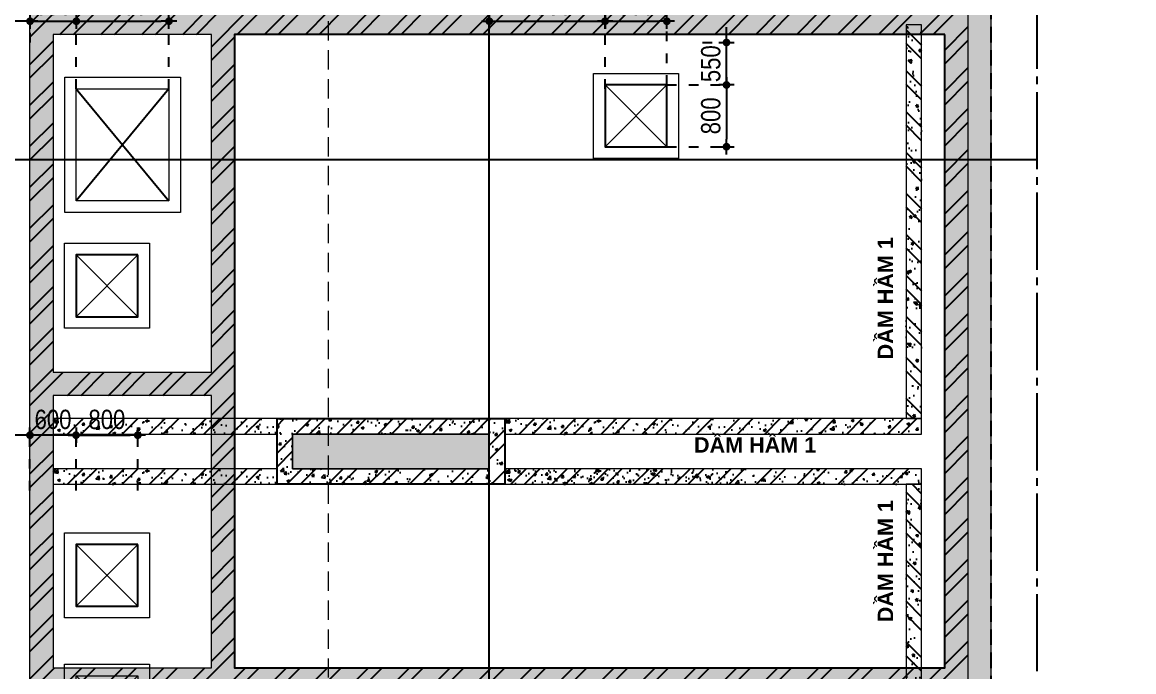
# Model space of a CAD drawing. Header units: millimetres. Extents: x -3021235 to -2791292, y 574414 to 656108.
# Drawn here: x -2932815 to -2918415, y 630133 to 638543 of the extents above; entities that cross this region are included whole.
import ezdxf
from ezdxf.enums import TextEntityAlignment as Align
from ezdxf.xclip import XClip

# ---------------------------------------------------------------- set-up
doc = ezdxf.new("R2010")
doc.units = ezdxf.units.MM
doc.header["$LTSCALE"] = 100
doc.header["$MEASUREMENT"] = 0
for name, pattern in [('$0$HIDDEN', [0.375, 0.25, -0.125]), ('A8-Chi tiet ramp doc$0$Grid Level$0$Center101', [13, 10, -1, 1, -1]), ('CHG_XX_Cot_Ham 1$0$MB_Luoi truc$0$HTT Hidden 21', [3, 2, -1]), ('CHG_XX_Luoi truc$0$MB_Luoi truc$0$Center101', [13, 10, -1, 1, -1]), ('HIDDEN5', [2.8375, 1.25, -1.5875])]:
    doc.linetypes.add(name, pattern=pattern)
doc.layers.get('0').update_dxf_attribs({"lineweight": 9})
doc.layers.get('Defpoints').update_dxf_attribs({"color": 254, "lineweight": 0})
for name, color, linetype, lineweight in [("'S_General_Dim_1", 1, 'Continuous', 18), ('CHG_XX_Cot_Ham 1$0$Ap0302_PC', 150, 'Continuous', 9), ('CHG_XX_Cot_Ham 1$0$Ap0302_PC @ 1', 150, 'Continuous', 9), ('CHG_XX_Cot_Ham 1$0$Ap0302_PC @ 150', 150, 'Continuous', 9), ('CHG_XX_Cot_Ham 1$0$Ap0311_H', 8, 'Continuous', 15), ('CHG_XX_Cot_Ham 1$0$NS-DuongBao', 3, 'Continuous', 18), ('CHG_XX_Cot_Ham 1$0$Start hatch', 8, 'Continuous', 25), ('CHG_XX_Cot_Ham 1$0$Start net bao', 3, 'Continuous', 18), ('CHG_XX_Damsan_Ham 1$0$DBAO', 3, 'Continuous', 13), ('CHG_XX_Damsan_Ham 1$0$DGIONG', 4, 'Continuous', 13), ('CHG_XX_Damsan_Ham 1$0$Start hatch', 8, 'Continuous', 25), ('CHG_XX_Damsan_Ham 1$0$Start net bao', 3, 'Continuous', 18), ('Ghi chu ban ve', 3, 'Continuous', 20), ('S_Concrete_Cont_2 Normal', 2, 'Continuous', 13)]:
    doc.layers.add(name, color=color, linetype=linetype, lineweight=lineweight)
for name, color, linetype in [('A8-Chi tiet ramp doc$0$Grid Level$0$Podium Grid Line', 251, 'A8-Chi tiet ramp doc$0$Grid Level$0$Center101'), ('CHG_XX_Cot_Ham 1$0$MB Ham 2$0$Concrete Line', 6, 'Continuous'), ('CHG_XX_Cot_Ham 1$0$MB_Cot ham$0$Concrete Line', 6, 'Continuous'), ('CHG_XX_Cot_Ham 1$0$mb_cot tang 1-3$0$Concrete Line', 6, 'Continuous'), ('CHG_XX_Luoi truc$0$Grid', 34, 'Continuous'), ('CHG_XX_Luoi truc$0$Grid Line', 251, 'CHG_XX_Luoi truc$0$MB_Luoi truc$0$Center101'), ('Dim', 14, 'Continuous'), ('Ky hieu Truc', 1, 'Continuous')]:
    doc.layers.add(name, color=color, linetype=linetype)
doc.styles.add('$0$Title Block Bold', font='VHELVEB_0.TTF')
doc.styles.add('ARIAL', font='ARIALN.TTF')
doc.styles.add('ArialB', font='arialbd.ttf')
doc.styles.add('CHG_XX_Luoi truc$0$MB_Luoi truc$0$Grid A-F$0$VNI-HelveCB', font='VHELVCB_0.TTF')
doc.dimstyles.new('RHE_100', dxfattribs={"dimscale": 100, "dimtxt": 2.5, "dimasz": 1, "dimexe": 0, "dimexo": 0, "dimgap": 0.75, "dimtad": 1, "dimdec": 0, "dimrnd": 10, "dimzin": 9, "dimdsep": 46, "dimtxsty": 'ARIAL', "dimblk1": 'DIMDOT', "dimblk2": 'DIMDOT', "dimsah": 1, "dimcen": 2, "dimdle": 3, "dimclre": 8, "dimclrt": 2, "dimadec": 0, "dimazin": 0, "dimtfac": 1, "dimtdec": 0, "dimtix": 1, "dimtmove": 2, "dimatfit": 3, "dimldrblk": 'DIMPIJL', "dimfxl": 1, "dimtvp": 1.8, "dimtolj": 1, "dimtzin": 0, "dimarcsym": 0})

# ---------------------------------------------------------------- blocks, each defined once
blk = doc.blocks.new('*U1206')
at = {"layer": 'CHG_XX_Luoi truc$0$Grid Line'}
blk.add_line((0, 0), (0, 608), dxfattribs=at)
at = {"layer": 'CHG_XX_Luoi truc$0$Grid', "lineweight": -2, "style": 'CHG_XX_Luoi truc$0$MB_Luoi truc$0$Grid A-F$0$VNI-HelveCB'}
for tag, p in [('GRIDSUB', (0, 617)), ('GRID', (0, -9))]:
    blk.add_attdef(tag, text='', height=5, dxfattribs=at).set_placement(p, align=Align.MIDDLE)
blk = doc.blocks.new('*U1208')
at = {"layer": 'CHG_XX_Luoi truc$0$Grid Line'}
blk.add_line((0, 0), (0, 438), dxfattribs=at)
at = {"layer": 'CHG_XX_Luoi truc$0$Grid', "lineweight": -2, "style": 'CHG_XX_Luoi truc$0$MB_Luoi truc$0$Grid A-F$0$VNI-HelveCB'}
for tag, p in [('GRIDSUB', (0, 447)), ('GRID', (0, -9))]:
    blk.add_attdef(tag, text='', height=5, dxfattribs=at).set_placement(p, align=Align.MIDDLE)
blk = doc.blocks.new('CHG_XX_Luoi truc')
at = {"layer": 'CHG_XX_Luoi truc$0$Grid', "xscale": 300, "yscale": 300, "zscale": 300}
blk.add_blockref('*U1206', (99550, -12747), dxfattribs=at)
at = {"layer": 'CHG_XX_Luoi truc$0$Grid', "xscale": 300.0000000000013, "yscale": 300.0000000000013, "zscale": 300.0000000000013, "rotation": 90}
blk.add_blockref('*U1208', (110703, 125550), dxfattribs=at)
blk = doc.blocks.new('*U1418')
at = {"layer": 'CHG_XX_Cot_Ham 1$0$Ap0302_PC @ 1'}
h = blk.add_hatch(color=256, dxfattribs=at)
h.dxf.hatch_style = 1
h.paths.add_polyline_path([(450, 0), (0, 0), (0, -2550), (450, -2550)])
at = {"layer": 'CHG_XX_Cot_Ham 1$0$Ap0302_PC @ 150'}
h = blk.add_hatch(color=256, dxfattribs=at)
h.dxf.hatch_style = 1
h.paths.add_polyline_path([(450, 0), (0, 0), (0, -2550), (450, -2550)])
blk = doc.blocks.new('CHG_XX_Cot_Ham 1$0$Block A_C450x2250')
at = {"layer": 'CHG_XX_Cot_Ham 1$0$Ap0302_PC'}
blk.add_lwpolyline([(450, -2550), (0, -2550), (0, 0), (450, 0)], close=True, dxfattribs=at)
blk.add_blockref('*U1418', (0, 0), dxfattribs=at)
blk = doc.blocks.new('CHG_XX_Cot_Ham 1')
at = {"layer": 'CHG_XX_Cot_Ham 1$0$Ap0311_H'}
h = blk.add_hatch(color=256, dxfattribs=at)
h.dxf.hatch_style = 1
h.paths.add_polyline_path([(99639.2, 163400), (-10900, 163400), (-10900, 85450), (-300, 85450), (-300, 84050), (32350, 84050), (32350, -9000), (103575.5, -9000), (106050, -6022), (106050, 158254.3)])
h.paths.add_polyline_path([(99533.7, 163100), (105750, 158110.4), (105750, 90450), (105650, 90450), (105650, 90450), (105750, 90450), (105750, 13850), (105750, 13825.9), (105750, -5913.6), (103434.7, -8700), (93600, -8700), (32650, -8700), (32650, 84350), (0, 84350), (0, 85750), (-10600, 85750), (-10600, 163100), (93600, 163100)], flags=16)
at = {"layer": 'CHG_XX_Cot_Ham 1$0$Start hatch'}
h = blk.add_hatch(dxfattribs=at)
h.set_pattern_fill('AR-CONC', color=256, scale=50)
h.set_pattern_definition([(50, (-50, -50), (358.6301, -31.37607), [37.5, -412.5]), (355, (-50, -50), (-69.3757, 376.0961), [30, -330]), (100.45144, (-20.1, -52.6), (289.2544, 344.72), [31.8701, -350.57106]), (46.1842, (-50, 50), (533.6207, -82.7596), [56.25, -618.75]), (96.63564, (-5.53, 43.1), (467.331, 487.0593), [47.8052, -525.8569]), (351.18416, (-50, 50), (467.331, 487.0593), [45, -495]), (21, (3e-06, 25), (298.4535, -201.30945), [37.5, -412.5]), (326, (3e-06, 25), (121.6577, 362.575), [30, -330]), (71.45144, (24.87, 8.22), (420.1112, 161.2656), [31.8701, -350.57106]), (37.5, (-50, -50), (6.07993, 166.44693), [0, -326, 0, -335, 0, -331.25]), (7.5, (-50, -50), (131.53477, 197.20586), [0, -191, 0, -318.5, 0, -126.25]), (327.5, (-161.5, -50), (266.91122, -11.27744), [0, -125, 0, -390, 0, -517.5]), (317.5, (-211.5, -50), (291.5931, 50.0525), [0, -162.5, 0, -259, 0, -367.5])])
h.paths.add_polyline_path([(105750, 127475.9), (93600, 127475), (93600, 76300), (105750.8, 76300)])
h.paths.add_polyline_path([(93900, 107200), (93900, 112700), (105450.8, 112700), (105450.8, 107200)], flags=16)
h.paths.add_polyline_path([(101300.8, 106900), (101300.8, 99800), (93900, 99800), (93900, 106900)], flags=16)
h.paths.add_polyline_path([(93900, 113000), (93900, 118675), (105450.8, 118675), (105450.8, 113000)], flags=16)
h.paths.add_polyline_path([(101600.8, 106900), (105450.8, 106900), (105450.8, 92450), (93900, 92450), (93900, 99500), (101600.8, 99500)], flags=16)
h.paths.add_polyline_path([(93900, 118975), (93900, 122500), (95950, 122500), (95950, 118975)], flags=16)
h.paths.add_polyline_path([(96250, 118975), (96250, 127175), (105450.8, 127175), (105450.8, 118975)], flags=16)
h.paths.add_polyline_path([(100150.8, 92150), (100150.8, 87350), (93900, 87350), (93900, 92150)], flags=16)
h.paths.add_polyline_path([(93900, 122800), (93900, 127175), (95950, 127175), (95950, 122800)], flags=16)
h.paths.add_polyline_path([(100450.8, 92150), (105450.8, 92150), (105450.8, 81950), (100450.8, 81950)], flags=16)
h.paths.add_polyline_path([(100150.8, 87050), (100150.8, 81950), (93900, 81950), (93900, 87050)], flags=16)
h.paths.add_polyline_path([(105450.8, 81650), (105450.8, 76600), (93900, 76600), (93900, 81650)], flags=16)
h = blk.add_hatch(dxfattribs=at)
h.set_pattern_fill('ANSI32', color=256, scale=1000, style=0)
h.paths.add_polyline_path([(93600, 76300), (105750.8, 76300), (105750.8, 127475), (93600, 127475)])
h.paths.add_polyline_path([(93900, 107200), (93900, 112700), (105450.8, 112700), (105450.8, 107200)], flags=16)
h.paths.add_polyline_path([(101300.8, 106900), (101300.8, 99800), (93900, 99800), (93900, 106900)], flags=16)
h.paths.add_polyline_path([(93900, 113000), (93900, 118675), (105450.8, 118675), (105450.8, 113000)], flags=16)
h.paths.add_polyline_path([(101600.8, 106900), (105450.8, 106900), (105450.8, 92450), (93900, 92450), (93900, 99500), (101600.8, 99500)], flags=16)
h.paths.add_polyline_path([(93900, 118975), (93900, 122500), (95950, 122500), (95950, 118975)], flags=16)
h.paths.add_polyline_path([(96250, 118975), (96250, 127175), (105450.8, 127175), (105450.8, 118975)], flags=16)
h.paths.add_polyline_path([(100150.8, 92150), (100150.8, 87350), (93900, 87350), (93900, 92150)], flags=16)
h.paths.add_polyline_path([(93900, 122800), (93900, 127175), (95950, 127175), (95950, 122800)], flags=16)
h.paths.add_polyline_path([(100450.8, 92150), (105450.8, 92150), (105450.8, 81950), (100450.8, 81950)], flags=16)
h.paths.add_polyline_path([(100150.8, 87050), (100150.8, 81950), (93900, 81950), (93900, 87050)], flags=16)
h.paths.add_polyline_path([(105450.8, 81650), (105450.8, 76600), (93900, 76600), (93900, 81650)], flags=16)
h = blk.add_hatch(dxfattribs=at)
h.set_pattern_fill('AR-CONC', color=256, scale=50)
h.set_pattern_definition([(50, (-2213768.6, 588216.82), (358.63009, -31.376067), [37.5, -412.5]), (355, (-2213768.6, 588216.82), (-69.375667, 376.096067), [30, -330]), (100.451444, (-2213738.7, 588214.2), (289.254423, 344.719995), [31.870096, -350.571056]), (46.1842, (-2213768.6, 588316.8), (533.620665, -82.75964), [56.25, -618.75]), (96.635635, (-2213724.1, 588309.9), (467.33097, 487.0593), [47.80517, -525.85688]), (351.184164, (-2213768.6, 588316.8), (467.33097, 487.0593), [45, -495]), (21, (-2213718.6, 588291.82), (298.453526, -201.309445), [37.5, -412.5]), (326, (-2213718.6, 588291.82), (121.657666, 362.57502), [30, -330]), (71.451445, (-2213693.72, 588275.05), (420.11119, 161.265576), [31.870095, -350.571056]), (37.5, (-2213768.59, 588216.82), (6.079928, 166.446927), [0, -326, 0, -335, 0, -331.25]), (7.5, (-2213768.59, 588216.82), (131.534769, 197.205856), [0, -191, 0, -318.5, 0, -126.25]), (327.5, (-2213880.09, 588216.82), (266.911218, -11.277436), [0, -125, 0, -390, 0, -517.5]), (317.5, (-2213930.1, 588216.82), (291.593085, 50.052491), [0, -162.5, 0, -259, 0, -367.5])])
h.paths.add_polyline_path([(96800.8, 121350), (99750.8, 121350), (99750.8, 122200), (96800.8, 122200)])
h.paths.add_polyline_path([(97000.8, 121550), (99550.8, 121550), (99550.8, 122000), (97000.8, 122000)], flags=16)
h = blk.add_hatch(dxfattribs=at)
h.set_pattern_fill('ANSI32,_O', color=256, scale=1000)
h.set_pattern_definition([(45, (-2213768.6, 588216.82), (-265.16504, 265.16504), []), (45, (-2213591.8, 588216.82), (-265.16504, 265.16504), [])])
h.paths.add_polyline_path([(96800.8, 121350), (99750.8, 121350), (99750.8, 122200), (96800.8, 122200)])
h.paths.add_polyline_path([(97000.8, 121550), (99550.8, 121550), (99550.8, 122000), (97000.8, 122000)], flags=16)
at = {"layer": 'CHG_XX_Cot_Ham 1$0$Ap0302_PC'}
blk.add_lwpolyline([(32350, 84050), (-300, 84050), (-300, 85450), (-10900, 85450), (-10900, 163400), (99639.2, 163400), (106050, 158254.3), (106050, -6022), (103575.5, -9000), (32350, -9000)], close=True, dxfattribs=at)
at = {"layer": 'CHG_XX_Cot_Ham 1$0$MB Ham 2$0$Concrete Line'}
for points in [[(105450.8, 127175), (96250, 127175), (96250, 118975), (105450.8, 118975)], [(96800.8, 122200), (99750.8, 122200), (99750.8, 121350), (96800.8, 121350)]]:
    blk.add_lwpolyline(points, close=True, dxfattribs=at)
at = {"layer": 'CHG_XX_Cot_Ham 1$0$MB_Cot ham$0$Concrete Line', "linetype": 'CHG_XX_Cot_Ham 1$0$MB_Luoi truc$0$HTT Hidden 21'}
blk.add_lwpolyline([(99639.2, 163400), (106050, 158254.3), (106050, -6022), (103575.5, -9000), (32350, -9000), (32350, 84050), (-300, 84050), (-300, 85450), (-10900, 85450), (-10900, 163400)], close=True, dxfattribs=at)
at = {"layer": 'CHG_XX_Cot_Ham 1$0$NS-DuongBao'}
for points in [[(93600, 127475), (105750.8, 127475), (105750.8, 76300), (93600, 76300)], [(95950, 127175), (93900, 127175), (93900, 122800), (95950, 122800)], [(96250, 127175), (105450.8, 127175), (105450.8, 118975), (96250, 118975)], [(95950, 122500), (93900, 122500), (93900, 118975), (95950, 118975)], [(96800.8, 122200), (99750.8, 122200), (99750.8, 121350), (96800.8, 121350)], [(99550.8, 121550), (97000.8, 121550), (97000.8, 122000), (99550.8, 122000)]]:
    blk.add_lwpolyline(points, close=True, dxfattribs=at)
at = {"layer": 'CHG_XX_Cot_Ham 1$0$Start net bao', "color": 1}
for points in [[(96800.8, 121350), (99750.8, 121350), (99750.8, 122200), (96800.8, 122200)], [(97000.8, 122000), (99550.8, 122000), (99550.8, 121550), (97000.8, 121550)]]:
    blk.add_lwpolyline(points, close=True, dxfattribs=at)
at = {"layer": 'CHG_XX_Cot_Ham 1$0$Ap0302_PC', "xscale": -1, "rotation": 90}
blk.add_blockref('CHG_XX_Cot_Ham 1$0$Block A_C450x2250', (97000, 122000), dxfattribs=at)
at = {"layer": 'CHG_XX_Cot_Ham 1$0$mb_cot tang 1-3$0$Concrete Line'}
blk.add_blockref('CHG_XX_Luoi truc', (0, 0), dxfattribs=at)
blk = doc.blocks.new('CHG_XX_Damsan_Ham 1', base_point=(3089256, -609981))
at = {"layer": 'CHG_XX_Damsan_Ham 1$0$Start hatch'}
h = blk.add_hatch(dxfattribs=at)
h.set_pattern_fill('AR-CONC', color=256, scale=50, angle=90)
h.set_pattern_definition([(140, (117500.84, 23700.23), (31.3761, 358.6301), [37.5, -412.5]), (85, (117500.84, 23700.23), (-376.0961, -69.3757), [30, -330]), (190.45144, (117503.46, 23730.12), (-344.72, 289.2544), [31.8701, -350.571]), (136.1842, (117400.84, 23700.23), (82.7596, 533.6207), [56.25, -618.75]), (186.63564, (117407.74, 23744.7), (-487.0593, 467.331), [47.8052, -525.857]), (81.18416, (117400.84, 23700.23), (-487.0593, 467.331), [45, -495]), (111, (117425.84, 23750.23), (201.30945, 298.4535), [37.5, -412.5]), (56, (117425.84, 23750.23), (-362.575, 121.6577), [30, -330]), (161.45144, (117442.62, 23775.1), (-161.2656, 420.1112), [31.8701, -350.571]), (127.5, (117500.84, 23700.23), (-166.44693, 6.07993), [0, -326, 0, -335, 0, -331.25]), (97.5, (117500.84, 23700.23), (-197.20586, 131.53477), [0, -191, 0, -318.5, 0, -126.25]), (57.5, (117500.84, 23588.73), (11.27744, 266.91122), [0, -125, 0, -390, 0, -517.5]), (47.5, (117500.84, 23538.73), (-50.0525, 291.5931), [0, -162.5, 0, -259, 0, -367.5])])
h.paths.add_polyline_path([(105151, 122200), (105150, 127300), (104951, 127300), (104951, 122200)])
h = blk.add_hatch(dxfattribs=at)
h.set_pattern_fill('ANSI32', color=256, scale=1000, angle=90, style=0)
h.set_pattern_definition([(135, (117968.72, 23605), (-265.165, -265.165), []), (135, (117968.72, 23781.8), (-265.165, -265.165), [])])
h.paths.add_polyline_path([(105151, 122200), (105150, 127300), (104951, 127300), (104951, 122200)])
h = blk.add_hatch(dxfattribs=at)
h.set_pattern_fill('ANSI32', color=256, scale=1000, style=0)
h.set_pattern_definition([(45, (-94.4, 109182.12), (-265.165, 265.165), []), (45, (82.4, 109182.12), (-265.165, 265.165), [])])
h.paths.add_polyline_path([(93901, 122000), (96706, 122003), (96706, 122203), (93901, 122200)])
h = blk.add_hatch(dxfattribs=at)
h.set_pattern_fill('AR-CONC', color=256, scale=50)
h.set_pattern_definition([(50, (0.84, 109650), (358.6301, -31.3761), [37.5, -412.5]), (355, (0.84, 109650), (-69.3757, 376.096), [30, -330]), (100.45144, (30.73, 109647.4), (289.2544, 344.72), [31.8701, -350.571]), (46.1842, (0.84, 109750), (533.6207, -82.7596), [56.25, -618.75]), (96.63564, (45.3, 109743.1), (467.331, 487.0593), [47.8052, -525.857]), (351.18416, (0.84, 109750), (467.331, 487.0593), [45, -495]), (21, (50.84, 109725), (298.4535, -201.30945), [37.5, -412.5]), (326, (50.84, 109725), (121.6577, 362.575), [30, -330]), (71.45144, (75.7, 109708.22), (420.1112, 161.2656), [31.8701, -350.571]), (37.5, (0.84, 109650), (6.07993, 166.44693), [0, -326, 0, -335, 0, -331.25]), (7.5, (0.84, 109650), (131.53477, 197.20586), [0, -191, 0, -318.5, 0, -126.25]), (327.5, (-110.66, 109650), (266.91122, -11.27744), [0, -125, 0, -390, 0, -517.5]), (317.5, (-160.66, 109650), (291.5931, 50.0525), [0, -162.5, 0, -259, 0, -367.5])])
h.paths.add_polyline_path([(93901, 122000), (96802, 122000), (96802, 122200), (93901, 122200)])
h = blk.add_hatch(dxfattribs=at)
h.set_pattern_fill('AR-CONC', color=256, scale=50)
h.set_pattern_definition([(50, (5851.08, 109649.83), (358.6301, -31.3761), [37.5, -412.5]), (355, (5851.08, 109649.83), (-69.3757, 376.096), [30, -330]), (100.45144, (5880.96, 109647.2), (289.2544, 344.72), [31.8701, -350.571]), (46.1842, (5851.1, 109749.83), (533.6207, -82.7596), [56.25, -618.75]), (96.63564, (5895.55, 109742.93), (467.331, 487.0593), [47.8052, -525.857]), (351.18416, (5851.1, 109749.83), (467.331, 487.0593), [45, -495]), (21, (5901.08, 109724.83), (298.4535, -201.30945), [37.5, -412.5]), (326, (5901.08, 109724.83), (121.6577, 362.575), [30, -330]), (71.45144, (5925.95, 109708.05), (420.1112, 161.2656), [31.8701, -350.571]), (37.5, (5851.08, 109649.83), (6.07993, 166.44693), [0, -326, 0, -335, 0, -331.25]), (7.5, (5851.08, 109649.83), (131.53477, 197.20586), [0, -191, 0, -318.5, 0, -126.25]), (327.5, (5739.58, 109649.83), (266.91122, -11.27744), [0, -125, 0, -390, 0, -517.5]), (317.5, (5689.58, 109649.83), (291.5931, 50.0525), [0, -162.5, 0, -259, 0, -367.5])])
h.paths.add_polyline_path([(99751, 122000), (105151, 122000), (105151, 122200), (99751, 122200)])
h = blk.add_hatch(dxfattribs=at)
h.set_pattern_fill('ANSI32', color=256, scale=1000, style=0)
h.set_pattern_definition([(45, (5755.85, 109181.95), (-265.165, 265.165), []), (45, (5932.63, 109181.95), (-265.165, 265.165), [])])
h.paths.add_polyline_path([(99751, 122000), (105151, 122000), (105151, 122200), (99751, 122200)])
h = blk.add_hatch(dxfattribs=at)
h.set_pattern_fill('ANSI32', color=256, scale=1000, style=0)
h.set_pattern_definition([(45, (-94.4, 108532.12), (-265.165, 265.165), []), (45, (82.4, 108532.12), (-265.165, 265.165), [])])
h.paths.add_polyline_path([(93901, 121350), (96706, 121353), (96706, 121553), (93901, 121550)])
h = blk.add_hatch(dxfattribs=at)
h.set_pattern_fill('AR-CONC', color=256, scale=50)
h.set_pattern_definition([(50, (0.84, 109000), (358.6301, -31.3761), [37.5, -412.5]), (355, (0.84, 109000), (-69.3757, 376.096), [30, -330]), (100.45144, (30.73, 108997.4), (289.2544, 344.72), [31.8701, -350.571]), (46.1842, (0.84, 109100), (533.6207, -82.7596), [56.25, -618.75]), (96.63564, (45.3, 109093.1), (467.331, 487.0593), [47.8052, -525.857]), (351.18416, (0.84, 109100), (467.331, 487.0593), [45, -495]), (21, (50.84, 109075), (298.4535, -201.30945), [37.5, -412.5]), (326, (50.84, 109075), (121.6577, 362.575), [30, -330]), (71.45144, (75.7, 109058.22), (420.1112, 161.2656), [31.8701, -350.571]), (37.5, (0.84, 109000), (6.07993, 166.44693), [0, -326, 0, -335, 0, -331.25]), (7.5, (0.84, 109000), (131.53477, 197.20586), [0, -191, 0, -318.5, 0, -126.25]), (327.5, (-110.66, 109000), (266.91122, -11.27744), [0, -125, 0, -390, 0, -517.5]), (317.5, (-160.66, 109000), (291.5931, 50.0525), [0, -162.5, 0, -259, 0, -367.5])])
h.paths.add_polyline_path([(93901, 121350), (96802, 121350), (96802, 121550), (93901, 121550)])
h = blk.add_hatch(dxfattribs=at)
h.set_pattern_fill('AR-CONC', color=256, scale=50)
h.set_pattern_definition([(50, (5851.08, 108999.83), (358.6301, -31.3761), [37.5, -412.5]), (355, (5851.08, 108999.83), (-69.3757, 376.096), [30, -330]), (100.45144, (5880.96, 108997.2), (289.2544, 344.72), [31.8701, -350.571]), (46.1842, (5851.1, 109099.83), (533.6207, -82.7596), [56.25, -618.75]), (96.63564, (5895.55, 109092.93), (467.331, 487.0593), [47.8052, -525.857]), (351.18416, (5851.1, 109099.83), (467.331, 487.0593), [45, -495]), (21, (5901.08, 109074.83), (298.4535, -201.30945), [37.5, -412.5]), (326, (5901.08, 109074.83), (121.6577, 362.575), [30, -330]), (71.45144, (5925.95, 109058.05), (420.1112, 161.2656), [31.8701, -350.571]), (37.5, (5851.08, 108999.83), (6.07993, 166.44693), [0, -326, 0, -335, 0, -331.25]), (7.5, (5851.08, 108999.83), (131.53477, 197.20586), [0, -191, 0, -318.5, 0, -126.25]), (327.5, (5739.58, 108999.83), (266.91122, -11.27744), [0, -125, 0, -390, 0, -517.5]), (317.5, (5689.58, 108999.83), (291.5931, 50.0525), [0, -162.5, 0, -259, 0, -367.5])])
h.paths.add_polyline_path([(99751, 121350), (102652, 121350), (102652, 121550), (99751, 121550)])
h = blk.add_hatch(dxfattribs=at)
h.set_pattern_fill('AR-CONC', color=256, scale=50)
h.set_pattern_definition([(50, (0, 0), (358.6301, -31.37607), [37.5, -412.5]), (355, (0, 0), (-69.3757, 376.0961), [30, -330]), (100.45144, (29.9, -2.6), (289.2544, 344.72), [31.8701, -350.57106]), (46.1842, (0, 100), (533.6207, -82.7596), [56.25, -618.75]), (96.63564, (44.47, 93.1), (467.331, 487.0593), [47.8052, -525.8569]), (351.18416, (0, 100), (467.331, 487.0593), [45, -495]), (21, (50, 75), (298.4535, -201.30945), [37.5, -412.5]), (326, (50, 75), (121.6577, 362.575), [30, -330]), (71.45144, (74.87, 58.22), (420.1112, 161.2656), [31.8701, -350.57106]), (37.5, (0, 0), (6.07993, 166.44693), [0, -326, 0, -335, 0, -331.25]), (7.5, (0, 0), (131.53477, 197.20586), [0, -191, 0, -318.5, 0, -126.25]), (327.5, (-111.5, 0), (266.91122, -11.27744), [0, -125, 0, -390, 0, -517.5]), (317.5, (-161.5, 0), (291.5931, 50.0525), [0, -162.5, 0, -259, 0, -367.5])])
h.paths.add_polyline_path([(99751, 121350), (105151, 121350), (105151, 121550), (99751, 121550)])
h = blk.add_hatch(dxfattribs=at)
h.set_pattern_fill('ANSI32', color=256, scale=1000, style=0)
h.paths.add_polyline_path([(99751, 121350), (105151, 121350), (105151, 121550), (99751, 121550)])
h = blk.add_hatch(dxfattribs=at)
h.set_pattern_fill('AR-CONC', color=256, scale=50, angle=90)
h.set_pattern_definition([(140, (0, 0), (31.37607, 358.6301), [37.5, -412.5]), (85, (0, 0), (-376.0961, -69.3757), [30, -330]), (190.45144, (2.6, 29.9), (-344.72, 289.2544), [31.8701, -350.57106]), (136.1842, (-100, 6e-15), (82.7596, 533.6207), [56.25, -618.75]), (186.63564, (-93.1, 44.47), (-487.0593, 467.331), [47.8052, -525.8569]), (81.18416, (-100, 6e-15), (-487.0593, 467.331), [45, -495]), (111, (-75, 50), (201.30945, 298.4535), [37.5, -412.5]), (56, (-75, 50), (-362.575, 121.6577), [30, -330]), (161.45144, (-58.22, 74.87), (-161.2656, 420.1112), [31.8701, -350.57106]), (127.5, (0, 0), (-166.44693, 6.07993), [0, -326, 0, -335, 0, -331.25]), (97.5, (0, 0), (-197.20586, 131.53477), [0, -191, 0, -318.5, 0, -126.25]), (57.5, (-7e-15, -111.5), (11.27744, 266.91122), [0, -125, 0, -390, 0, -517.5]), (47.5, (-1e-14, -161.5), (-50.0525, 291.5931), [0, -162.5, 0, -259, 0, -367.5])])
h.paths.add_polyline_path([(105150, 118750), (105151, 121350), (104951, 121350), (104951, 118750)])
h = blk.add_hatch(dxfattribs=at)
h.set_pattern_fill('ANSI32', color=256, scale=1000, angle=90, style=0)
h.paths.add_polyline_path([(105150, 118750), (105151, 121350), (104951, 121350), (104951, 118750)])
at = {"layer": 'CHG_XX_Damsan_Ham 1$0$DBAO'}
blk.add_lwpolyline([(-10900, 85450), (-10900, 163400), (99639, 163400), (106050, 158250), (106050, -6022), (103576, -9000), (32350, -9000), (32350, 84050), (-300, 84050), (-300, 85450), (-10900, 85450)], dxfattribs=at)
at = {"layer": 'CHG_XX_Damsan_Ham 1$0$Start net bao', "color": 1}
for points in [[(105151, 122200), (105150, 127300), (104951, 127300), (104951, 122200)], [(93901, 122000), (96802, 122000), (96802, 122200), (93901, 122200)], [(99751, 122000), (105151, 122000), (105151, 122200), (99751, 122200)], [(93901, 121350), (96802, 121350), (96802, 121550), (93901, 121550)], [(99751, 121350), (105151, 121350), (105151, 121550), (99751, 121550)], [(105150, 118750), (105151, 121350), (104951, 121350), (104951, 118750)]]:
    blk.add_lwpolyline(points, close=True, dxfattribs=at)
at = {"layer": 'CHG_XX_Damsan_Ham 1$0$DGIONG'}
blk.add_blockref('CHG_XX_Cot_Ham 1', (0, 0), dxfattribs=at)
blk = doc.blocks.new('111')
at = {"layer": "'S_General_Dim_1"}
for p, q in [((400, 400), (-400, -400)), ((-400, 400), (400, -400))]:
    blk.add_line(p, q, dxfattribs=at)
at = {"layer": 'S_Concrete_Cont_2 Normal'}
for points in [[(-550, 550), (550, 550), (550, -550), (-550, -550)], [(-400, 400), (400, 400), (400, -400), (-400, -400)]]:
    blk.add_lwpolyline(points, close=True, dxfattribs=at)
blk = doc.blocks.new('DIMDOT')
for p, q in [((1, 0), (-1, 0)), ((0, -1), (0, 1))]:
    blk.add_line(p, q)
at = {"const_width": 0.5}
blk.add_lwpolyline([(-0.25, 0, 1), (0.25, 0, 1)], format="xyb", close=True, dxfattribs=at)
blk = doc.blocks.new('*D383')
at = {"layer": 'Defpoints', "color": 0, "transparency": 16777216}
for p in [(-2931318, 633196), (-2932118, 632479), (-2931318, 632479)]:
    blk.add_point(p, dxfattribs=at)
at = {"layer": 'Ky hieu Truc', "color": 8, "linetype": 'HIDDEN5', "lineweight": -2, "transparency": 16777216}
for p, q in [((-2932118, 632479), (-2932118, 633196)), ((-2931318, 632479), (-2931318, 633196))]:
    blk.add_line(p, q, dxfattribs=at)
at = {"layer": 'Ky hieu Truc', "color": 0, "lineweight": -2, "transparency": 16777216}
blk.add_line((-2932018, 633196), (-2931418, 633196), dxfattribs=at)
at = {"layer": 'Ky hieu Truc', "color": 0, "lineweight": -2, "transparency": 16777216, "xscale": 100, "yscale": 100, "zscale": 100, "rotation": 180}
blk.add_blockref('DIMDOT', (-2932118, 633196), dxfattribs=at)
at = {"layer": 'Ky hieu Truc', "color": 0, "lineweight": -2, "transparency": 16777216, "xscale": 100, "yscale": 100, "zscale": 100}
blk.add_blockref('DIMDOT', (-2931318, 633196), dxfattribs=at)
at = {"layer": 'Ky hieu Truc', "color": 2, "transparency": 16777216, "insert": (-2931718, 633399), "char_height": 250, "attachment_point": 5, "style": 'ARIAL'}
blk.add_mtext('\\A1;800', dxfattribs=at)
blk = doc.blocks.new('DIMPIJL')
at = {"linetype": 'ByBlock'}
blk.add_solid([(-2.5, 0.42), (-2.5, -0.42), (0, 0)], dxfattribs=at)
blk = doc.blocks.new('*D384')
at = {"layer": 'Defpoints', "color": 0, "transparency": 16777216}
for p in [(-2932715, 633196), (-2932715, 632479), (-2932118, 632479)]:
    blk.add_point(p, dxfattribs=at)
at = {"layer": 'Ky hieu Truc', "color": 0, "lineweight": -2, "transparency": 16777216}
for p, q in [((-2932815, 633196), (-2932915, 633196)), ((-2932118, 633196), (-2932715, 633196)), ((-2932018, 633196), (-2931918, 633196))]:
    blk.add_line(p, q, dxfattribs=at)
at = {"layer": 'Ky hieu Truc', "color": 8, "linetype": 'HIDDEN5', "lineweight": -2, "transparency": 16777216}
for p, q in [((-2932715, 632479), (-2932715, 633196)), ((-2932118, 632479), (-2932118, 633196))]:
    blk.add_line(p, q, dxfattribs=at)
at = {"layer": 'Ky hieu Truc', "color": 0, "lineweight": -2, "transparency": 16777216, "xscale": 100, "yscale": 100, "zscale": 100}
blk.add_blockref('DIMDOT', (-2932715, 633196), dxfattribs=at)
at = {"layer": 'Ky hieu Truc', "color": 0, "lineweight": -2, "transparency": 16777216, "xscale": 100, "yscale": 100, "zscale": 100, "rotation": 180}
blk.add_blockref('DIMDOT', (-2932118, 633196), dxfattribs=at)
at = {"layer": 'Ky hieu Truc', "color": 2, "transparency": 16777216, "insert": (-2932416, 633399), "char_height": 250, "attachment_point": 5, "style": 'ARIAL'}
blk.add_mtext('\\A1;600', dxfattribs=at)
blk = doc.blocks.new('*D385')
at = {"layer": 'Defpoints', "color": 0, "transparency": 16777216}
for p in [(-2932114, 638556), (-2932714, 638281), (-2932114, 637681)]:
    blk.add_point(p, dxfattribs=at)
at = {"layer": 'Ky hieu Truc', "color": 0, "lineweight": -2, "transparency": 16777216}
for p, q in [((-2932814, 638556), (-2932914, 638556)), ((-2932714, 638556), (-2932114, 638556)), ((-2932014, 638556), (-2931914, 638556))]:
    blk.add_line(p, q, dxfattribs=at)
at = {"layer": 'Ky hieu Truc', "color": 8, "linetype": 'HIDDEN5', "lineweight": -2, "transparency": 16777216}
for p, q in [((-2932714, 638281), (-2932714, 638556)), ((-2932114, 637681), (-2932114, 638556))]:
    blk.add_line(p, q, dxfattribs=at)
at = {"layer": 'Ky hieu Truc', "color": 0, "lineweight": -2, "transparency": 16777216, "xscale": 100, "yscale": 100, "zscale": 100}
blk.add_blockref('DIMDOT', (-2932714, 638556), dxfattribs=at)
at = {"layer": 'Ky hieu Truc', "color": 0, "lineweight": -2, "transparency": 16777216, "xscale": 100, "yscale": 100, "zscale": 100, "rotation": 180}
blk.add_blockref('DIMDOT', (-2932114, 638556), dxfattribs=at)
at = {"layer": 'Ky hieu Truc', "color": 2, "transparency": 16777216, "insert": (-2932414, 638759), "char_height": 250, "attachment_point": 5, "style": 'ARIAL'}
blk.add_mtext('\\A1;600', dxfattribs=at)
blk = doc.blocks.new('*D386')
at = {"layer": 'Defpoints', "color": 0, "transparency": 16777216}
for p in [(-2930914, 638556), (-2932114, 637681), (-2930914, 637681)]:
    blk.add_point(p, dxfattribs=at)
at = {"layer": 'Ky hieu Truc', "color": 8, "linetype": 'HIDDEN5', "lineweight": -2, "transparency": 16777216}
for p, q in [((-2932114, 637681), (-2932114, 638556)), ((-2930914, 637681), (-2930914, 638556))]:
    blk.add_line(p, q, dxfattribs=at)
at = {"layer": 'Ky hieu Truc', "color": 0, "lineweight": -2, "transparency": 16777216}
blk.add_line((-2932014, 638556), (-2931014, 638556), dxfattribs=at)
at = {"layer": 'Ky hieu Truc', "color": 0, "lineweight": -2, "transparency": 16777216, "xscale": 100, "yscale": 100, "zscale": 100, "rotation": 180}
blk.add_blockref('DIMDOT', (-2932114, 638556), dxfattribs=at)
at = {"layer": 'Ky hieu Truc', "color": 0, "lineweight": -2, "transparency": 16777216, "xscale": 100, "yscale": 100, "zscale": 100}
blk.add_blockref('DIMDOT', (-2930914, 638556), dxfattribs=at)
at = {"layer": 'Ky hieu Truc', "color": 2, "transparency": 16777216, "insert": (-2931514, 638759), "char_height": 250, "attachment_point": 5, "style": 'ARIAL'}
blk.add_mtext('\\A1;1200', dxfattribs=at)
blk = doc.blocks.new('*D387')
at = {"layer": 'Defpoints', "color": 0, "transparency": 16777216}
for p in [(-2925264, 638556), (-2925264, 637681), (-2926764, 637542)]:
    blk.add_point(p, dxfattribs=at)
at = {"layer": 'Ky hieu Truc', "color": 8, "linetype": 'HIDDEN5', "lineweight": -2, "transparency": 16777216}
for p, q in [((-2926764, 637542), (-2926764, 638556)), ((-2925264, 637681), (-2925264, 638556))]:
    blk.add_line(p, q, dxfattribs=at)
at = {"layer": 'Ky hieu Truc', "color": 0, "lineweight": -2, "transparency": 16777216}
blk.add_line((-2926664, 638556), (-2925364, 638556), dxfattribs=at)
at = {"layer": 'Ky hieu Truc', "color": 0, "lineweight": -2, "transparency": 16777216, "xscale": 100, "yscale": 100, "zscale": 100, "rotation": 180}
blk.add_blockref('DIMDOT', (-2926764, 638556), dxfattribs=at)
at = {"layer": 'Ky hieu Truc', "color": 0, "lineweight": -2, "transparency": 16777216, "xscale": 100, "yscale": 100, "zscale": 100}
blk.add_blockref('DIMDOT', (-2925264, 638556), dxfattribs=at)
at = {"layer": 'Ky hieu Truc', "color": 2, "transparency": 16777216, "insert": (-2926014, 638759), "char_height": 250, "attachment_point": 5, "style": 'ARIAL'}
blk.add_mtext('\\A1;1500', dxfattribs=at)
blk = doc.blocks.new('*D388')
at = {"layer": 'Defpoints', "color": 0, "transparency": 16777216}
for p in [(-2924464, 638556), (-2925264, 637681), (-2924464, 637731)]:
    blk.add_point(p, dxfattribs=at)
at = {"layer": 'Ky hieu Truc', "color": 8, "linetype": 'HIDDEN5', "lineweight": -2, "transparency": 16777216}
for p, q in [((-2925264, 637681), (-2925264, 638556)), ((-2924464, 637731), (-2924464, 638556))]:
    blk.add_line(p, q, dxfattribs=at)
at = {"layer": 'Ky hieu Truc', "color": 0, "lineweight": -2, "transparency": 16777216}
blk.add_line((-2925164, 638556), (-2924564, 638556), dxfattribs=at)
at = {"layer": 'Ky hieu Truc', "color": 0, "lineweight": -2, "transparency": 16777216, "xscale": 100, "yscale": 100, "zscale": 100, "rotation": 180}
blk.add_blockref('DIMDOT', (-2925264, 638556), dxfattribs=at)
at = {"layer": 'Ky hieu Truc', "color": 0, "lineweight": -2, "transparency": 16777216, "xscale": 100, "yscale": 100, "zscale": 100}
blk.add_blockref('DIMDOT', (-2924464, 638556), dxfattribs=at)
at = {"layer": 'Ky hieu Truc', "color": 2, "transparency": 16777216, "insert": (-2924864, 638759), "char_height": 250, "attachment_point": 5, "style": 'ARIAL'}
blk.add_mtext('\\A1;800', dxfattribs=at)
blk = doc.blocks.new('*D389')
at = {"layer": 'Defpoints', "color": 0, "transparency": 16777216}
for p in [(-2924464, 637731), (-2924464, 636931), (-2923691, 636931)]:
    blk.add_point(p, dxfattribs=at)
at = {"layer": 'Ky hieu Truc', "color": 8, "linetype": 'HIDDEN5', "lineweight": -2, "transparency": 16777216}
for p, q in [((-2924464, 637731), (-2923691, 637731)), ((-2924464, 636931), (-2923691, 636931))]:
    blk.add_line(p, q, dxfattribs=at)
at = {"layer": 'Ky hieu Truc', "color": 0, "lineweight": -2, "transparency": 16777216}
blk.add_line((-2923691, 637631), (-2923691, 637031), dxfattribs=at)
at = {"layer": 'Ky hieu Truc', "color": 0, "lineweight": -2, "transparency": 16777216, "xscale": 100, "yscale": 100, "zscale": 100}
for p, rotation in [((-2923691, 637731), 90), ((-2923691, 636931), 270)]:
    blk.add_blockref('DIMDOT', p, dxfattribs=dict(at, rotation=rotation))
at = {"layer": 'Ky hieu Truc', "color": 2, "transparency": 16777216, "insert": (-2923894, 637331), "char_height": 250, "attachment_point": 5, "rotation": 90, "style": 'ARIAL'}
blk.add_mtext('\\A1;800', dxfattribs=at)
blk = doc.blocks.new('*D390')
at = {"layer": 'Defpoints', "color": 0, "transparency": 16777216}
for p in [(-2924001, 638281), (-2923691, 638281), (-2924464, 637731)]:
    blk.add_point(p, dxfattribs=at)
at = {"layer": 'Ky hieu Truc', "color": 0, "lineweight": -2, "transparency": 16777216}
for p, q in [((-2923691, 638381), (-2923691, 638481)), ((-2923691, 637731), (-2923691, 638281)), ((-2923691, 637631), (-2923691, 637531))]:
    blk.add_line(p, q, dxfattribs=at)
at = {"layer": 'Ky hieu Truc', "color": 8, "linetype": 'HIDDEN5', "lineweight": -2, "transparency": 16777216}
for p, q in [((-2924001, 638281), (-2923691, 638281)), ((-2924464, 637731), (-2923691, 637731))]:
    blk.add_line(p, q, dxfattribs=at)
at = {"layer": 'Ky hieu Truc', "color": 0, "lineweight": -2, "transparency": 16777216, "xscale": 100, "yscale": 100, "zscale": 100}
for p, rotation in [((-2923691, 638281), 270), ((-2923691, 637731), 90)]:
    blk.add_blockref('DIMDOT', p, dxfattribs=dict(at, rotation=rotation))
at = {"layer": 'Ky hieu Truc', "color": 2, "transparency": 16777216, "insert": (-2923894, 638006), "char_height": 250, "attachment_point": 5, "rotation": 90, "style": 'ARIAL'}
blk.add_mtext('\\A1;550', dxfattribs=at)
blk = doc.blocks.new('*U254')
at = {"linetype": '$0$HIDDEN', "ltscale": 10}
blk.add_line((0, 600), (0, 53207), dxfattribs=at)
at = {"style": '$0$Title Block Bold', "flags": 8}
blk.add_attdef('VIEWNUMBER', text='', height=300, dxfattribs=at).set_placement((0, 0), align=Align.BOTTOM_CENTER)
blk.add_attdef('DRAWINGREFERENCE', text='', height=250, dxfattribs=at).set_placement((0, -120), align=Align.TOP_CENTER)

msp = doc.modelspace()

# ---------------------------------------------------------------- linework, layer by layer
at = {"layer": 'Dim'}
for points in [[(-2924464.5, 637730.6), (-2925264.5, 637730.6), (-2925264.5, 636930.6), (-2924464.5, 636930.6)], [(-2931315.4, 635530.7), (-2932115.4, 635530.7), (-2932115.4, 634730.7), (-2931315.4, 634730.7)], [(-2931315.6, 631780.9), (-2932115.6, 631780.9), (-2932115.6, 630980.9), (-2931315.6, 630980.9)]]:
    msp.add_lwpolyline(points, close=True, dxfattribs=at)
at = {"layer": 'Ky hieu Truc'}
for p, q in [((-2930913.7, 637680.6), (-2932114.5, 636230.6)), ((-2932114.5, 637680.6), (-2930913.7, 636230.6))]:
    msp.add_line(p, q, dxfattribs=at)
at = {"layer": 'S_Concrete_Cont_2 Normal'}
for points in [[(-2932264.5, 637830.6), (-2930763.7, 637830.6), (-2930763.7, 636080.6), (-2932264.5, 636080.6)], [(-2932114.5, 637680.6), (-2930913.7, 637680.6), (-2930913.7, 636230.6), (-2932114.5, 636230.6)]]:
    msp.add_lwpolyline(points, close=True, dxfattribs=at)

# ---------------------------------------------------------------- block references
at = {"layer": "'S_General_Dim_1"}
for p in [(-2924864.5, 637330.6), (-2931715.4, 635130.7), (-2931718.1, 631380.9), (-2931718.1, 629680.9)]:
    msp.add_blockref('111', p, dxfattribs=at)
at = {"layer": 'A8-Chi tiet ramp doc$0$Grid Level$0$Podium Grid Line'}
ref = msp.add_blockref('CHG_XX_Damsan_Ham 1', (62941.5, -98770.6), dxfattribs=at)
XClip(ref).set_block_clipping_path([(93170.3433262068, 75208.4113567047), (106650.0424245549, 128471.1150953922)])
at = {"layer": 'Ghi chu ban ve'}
msp.add_blockref('*U254', (-2928848.8, 586331.7), dxfattribs=at)

# ---------------------------------------------------------------- texts
at = {"layer": "'S_General_Dim_1", "style": 'ArialB'}
for p in [(-2921532.4, 634177.2), (-2921532.4, 630773.9)]:
    msp.add_text('DẦM HẦM 1', height=200, rotation=90, dxfattribs=at).set_placement(p)
msp.add_text('DẦM HẦM 1', height=200, dxfattribs=at).set_placement((-2924112.2, 632970.5))

# ---------------------------------------------------------------- dimensions: what is measured, and where the dimension line sits
at = {"layer": 'Ky hieu Truc'}
for base, p1, p2, picture, middle in [((-2932114.5, 638556.3), (-2932714.5, 638280.6), (-2932114.5, 637680.6), '*D385', (-2932414.5, 638759)), ((-2930913.7, 638556.3), (-2932114.5, 637680.6), (-2930913.7, 637680.6), '*D386', (-2931514.1, 638759)), ((-2925264.5, 638556.3), (-2926764.5, 637541.6), (-2925264.5, 637680.6), '*D387', (-2926014.5, 638759)), ((-2924464.5, 638556.3), (-2925264.5, 637680.6), (-2924464.5, 637730.6), '*D388', (-2924864.5, 638759)), ((-2932714.7, 633196), (-2932118.1, 632478.8), (-2932714.7, 632478.8), '*D384', (-2932416.4, 633398.7)), ((-2931318.1, 633196), (-2932118.1, 632478.8), (-2931318.1, 632478.8), '*D383', (-2931718.1, 633398.7))]:
    dim = msp.add_linear_dim(base=base, p1=p1, p2=p2, dimstyle='RHE_100', dxfattribs=at)
    dim.commit()
    dim.dimension.update_dxf_attribs({"geometry": picture, "text_midpoint": middle})
for base, p2, picture, middle in [((-2923690.9, 638280.6), (-2924001.2, 638280.6), '*D390', (-2923893.5, 638005.6)), ((-2923690.9, 636930.6), (-2924464.5, 636930.6), '*D389', (-2923893.5, 637330.6))]:
    dim = msp.add_linear_dim(base=base, p1=(-2924464.5, 637730.6), p2=p2, angle=90, dimstyle='RHE_100', dxfattribs=at)
    dim.commit()
    dim.dimension.update_dxf_attribs({"geometry": picture, "text_midpoint": middle})

doc.saveas('drawing.dxf')
